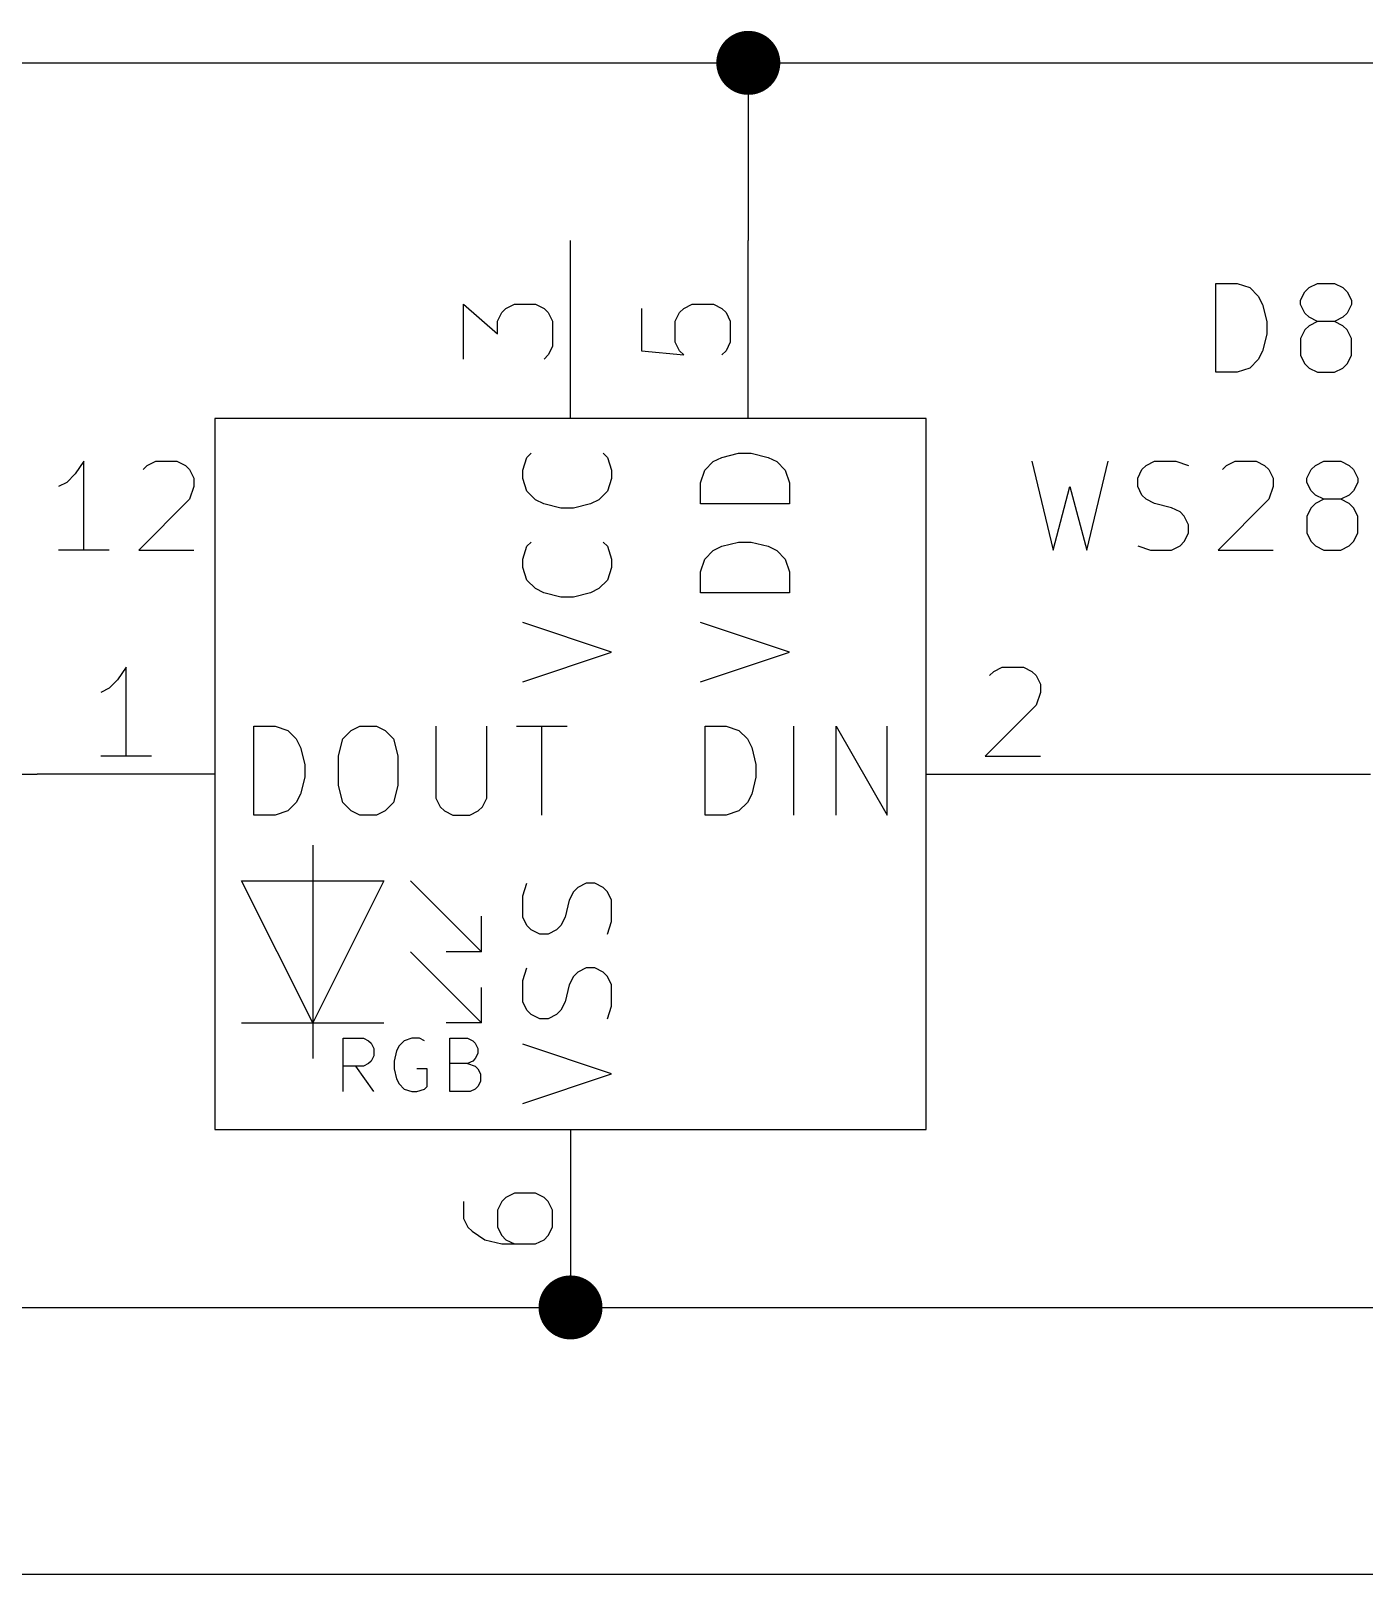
# Model space of a CAD drawing. Extents: x 0.4 to 11.3, y -7.9 to -0.4.
# Drawn here: x 4.096 to 4.846, y -2.8 to -1.932 of the extents above; entities that cross this region are included whole.
import ezdxf

# ---------------------------------------------------------------- set-up
doc = ezdxf.new("R2010")
doc.units = 0
doc.header["$MEASUREMENT"] = 0
for name, color, linetype in [('CYAN2', 4, 'CONTINUOUS'), ('GREEN3', 91, 'CONTINUOUS'), ('LYELLOW', 51, 'CONTINUOUS'), ('RED2', 1, 'CONTINUOUS'), ('RED3', 11, 'CONTINUOUS')]:
    doc.layers.add(name, color=color, linetype=linetype)

msp = doc.modelspace()

# ---------------------------------------------------------------- linework, layer by layer
at = {"layer": 'CYAN2', "linetype": 'CONTINUOUS'}
for p, q in [((4.76309, -2.12404), (4.76309, -2.07404)), ((4.76309, -2.07404), (4.775, -2.07404)), ((4.76309, -2.12404), (4.76309, -2.07404)), ((4.76309, -2.07404), (4.775, -2.07404)), ((4.775, -2.07404), (4.78214, -2.07642)), ((4.775, -2.07404), (4.78214, -2.07642)), ((4.81547, -2.07642), (4.82024, -2.07404)), ((4.81547, -2.07642), (4.82024, -2.07404)), ((4.82024, -2.07404), (4.82976, -2.07404)), ((4.82024, -2.07404), (4.82976, -2.07404)), ((4.82976, -2.07404), (4.83452, -2.07642)), ((4.82976, -2.07404), (4.83452, -2.07642)), ((4.78214, -2.07642), (4.7869, -2.08119)), ((4.78214, -2.07642), (4.7869, -2.08119)), ((4.7869, -2.08119), (4.78928, -2.08594)), ((4.7869, -2.08119), (4.78928, -2.08594)), ((4.81071, -2.08356), (4.81309, -2.0788)), ((4.81071, -2.08356), (4.81309, -2.0788)), ((4.81309, -2.0788), (4.81547, -2.07642)), ((4.81309, -2.0788), (4.81547, -2.07642)), ((4.83452, -2.07642), (4.8369, -2.0788)), ((4.83452, -2.07642), (4.8369, -2.0788)), ((4.8369, -2.0788), (4.83928, -2.08356)), ((4.8369, -2.0788), (4.83928, -2.08356)), ((4.78928, -2.08594), (4.79166, -2.09547)), ((4.78928, -2.08594), (4.79166, -2.09547)), ((4.81071, -2.08594), (4.81071, -2.08356)), ((4.81071, -2.08594), (4.81071, -2.08356)), ((4.81309, -2.09071), (4.81071, -2.08594)), ((4.81309, -2.09071), (4.81071, -2.08594)), ((4.81547, -2.09309), (4.81309, -2.09071)), ((4.81547, -2.09309), (4.81309, -2.09071)), ((4.8369, -2.09071), (4.83452, -2.09309)), ((4.8369, -2.09071), (4.83452, -2.09309)), ((4.83928, -2.08594), (4.8369, -2.09071)), ((4.83928, -2.08594), (4.8369, -2.09071)), ((4.83928, -2.08356), (4.83928, -2.08594)), ((4.83928, -2.08356), (4.83928, -2.08594)), ((4.79166, -2.09547), (4.79166, -2.10261)), ((4.79166, -2.09547), (4.79166, -2.10261)), ((4.81309, -2.10023), (4.81071, -2.10499)), ((4.81309, -2.10023), (4.81071, -2.10499)), ((4.81547, -2.09785), (4.81309, -2.10023)), ((4.81547, -2.09785), (4.81309, -2.10023)), ((4.82024, -2.09547), (4.81547, -2.09309)), ((4.82024, -2.09547), (4.81547, -2.09309)), ((4.82024, -2.09547), (4.81547, -2.09785)), ((4.82024, -2.09547), (4.81547, -2.09785)), ((4.82976, -2.09547), (4.82024, -2.09547)), ((4.82976, -2.09547), (4.82024, -2.09547)), ((4.83452, -2.09309), (4.82976, -2.09547)), ((4.83452, -2.09309), (4.82976, -2.09547)), ((4.83452, -2.09785), (4.82976, -2.09547)), ((4.83452, -2.09785), (4.82976, -2.09547)), ((4.8369, -2.10023), (4.83452, -2.09785)), ((4.8369, -2.10023), (4.83452, -2.09785)), ((4.83928, -2.10499), (4.8369, -2.10023)), ((4.83928, -2.10499), (4.8369, -2.10023)), ((4.79166, -2.10261), (4.78928, -2.11213)), ((4.79166, -2.10261), (4.78928, -2.11213)), ((4.81071, -2.10499), (4.81071, -2.11452)), ((4.81071, -2.10499), (4.81071, -2.11452)), ((4.83928, -2.11452), (4.83928, -2.10499)), ((4.83928, -2.11452), (4.83928, -2.10499)), ((4.7869, -2.1169), (4.78214, -2.12166)), ((4.7869, -2.1169), (4.78214, -2.12166)), ((4.78928, -2.11213), (4.7869, -2.1169)), ((4.78928, -2.11213), (4.7869, -2.1169)), ((4.81071, -2.11452), (4.81309, -2.11928)), ((4.81071, -2.11452), (4.81309, -2.11928)), ((4.8369, -2.11928), (4.83928, -2.11452)), ((4.8369, -2.11928), (4.83928, -2.11452)), ((4.775, -2.12404), (4.76309, -2.12404)), ((4.775, -2.12404), (4.76309, -2.12404)), ((4.78214, -2.12166), (4.775, -2.12404)), ((4.78214, -2.12166), (4.775, -2.12404)), ((4.81309, -2.11928), (4.81547, -2.12166)), ((4.81309, -2.11928), (4.81547, -2.12166)), ((4.81547, -2.12166), (4.82024, -2.12404)), ((4.81547, -2.12166), (4.82024, -2.12404)), ((4.82024, -2.12404), (4.82976, -2.12404)), ((4.82024, -2.12404), (4.82976, -2.12404)), ((4.82976, -2.12404), (4.83452, -2.12166)), ((4.82976, -2.12404), (4.83452, -2.12166)), ((4.83452, -2.12166), (4.8369, -2.11928)), ((4.83452, -2.12166), (4.8369, -2.11928)), ((4.37551, -2.1719), (4.37789, -2.16952)), ((4.37551, -2.1719), (4.37789, -2.16952)), ((4.41837, -2.16952), (4.42075, -2.1719)), ((4.41837, -2.16952), (4.42075, -2.1719)), ((4.48504, -2.1719), (4.49456, -2.16952)), ((4.48504, -2.1719), (4.49456, -2.16952)), ((4.49456, -2.16952), (4.5017, -2.16952)), ((4.49456, -2.16952), (4.5017, -2.16952)), ((4.5017, -2.16952), (4.51122, -2.1719)), ((4.5017, -2.16952), (4.51122, -2.1719)), ((4.12619, -2.17404), (4.12143, -2.18119)), ((4.12619, -2.17404), (4.12143, -2.18119)), ((4.12619, -2.22404), (4.12619, -2.17404)), ((4.12619, -2.22404), (4.12619, -2.17404)), ((4.15952, -2.1788), (4.1619, -2.17642)), ((4.15952, -2.1788), (4.1619, -2.17642)), ((4.1619, -2.17642), (4.16666, -2.17404)), ((4.1619, -2.17642), (4.16666, -2.17404)), ((4.16666, -2.17404), (4.17857, -2.17404)), ((4.16666, -2.17404), (4.17857, -2.17404)), ((4.17857, -2.17404), (4.18333, -2.17642)), ((4.17857, -2.17404), (4.18333, -2.17642)), ((4.18333, -2.17642), (4.18571, -2.1788)), ((4.18333, -2.17642), (4.18571, -2.1788)), ((4.37313, -2.17905), (4.37551, -2.1719)), ((4.37313, -2.17905), (4.37551, -2.1719)), ((4.42075, -2.1719), (4.42313, -2.17905)), ((4.42075, -2.1719), (4.42313, -2.17905)), ((4.47551, -2.17905), (4.48028, -2.17428)), ((4.47551, -2.17905), (4.48028, -2.17428)), ((4.48028, -2.17428), (4.48504, -2.1719)), ((4.48028, -2.17428), (4.48504, -2.1719)), ((4.51122, -2.1719), (4.51599, -2.17428)), ((4.51122, -2.1719), (4.51599, -2.17428)), ((4.51599, -2.17428), (4.52075, -2.17905)), ((4.51599, -2.17428), (4.52075, -2.17905)), ((4.65952, -2.17404), (4.67143, -2.22404)), ((4.65952, -2.17404), (4.67143, -2.22404)), ((4.69048, -2.22404), (4.70238, -2.17404)), ((4.69048, -2.22404), (4.70238, -2.17404)), ((4.72143, -2.1788), (4.72381, -2.17642)), ((4.72143, -2.1788), (4.72381, -2.17642)), ((4.72381, -2.17642), (4.72857, -2.17404)), ((4.72381, -2.17642), (4.72857, -2.17404)), ((4.72857, -2.17404), (4.74047, -2.17404)), ((4.72857, -2.17404), (4.74047, -2.17404)), ((4.74047, -2.17404), (4.74762, -2.17642)), ((4.74047, -2.17404), (4.74762, -2.17642)), ((4.76667, -2.1788), (4.76904, -2.17642)), ((4.76667, -2.1788), (4.76904, -2.17642)), ((4.76904, -2.17642), (4.77381, -2.17404)), ((4.76904, -2.17642), (4.77381, -2.17404)), ((4.77381, -2.17404), (4.78571, -2.17404)), ((4.77381, -2.17404), (4.78571, -2.17404)), ((4.78571, -2.17404), (4.79047, -2.17642)), ((4.78571, -2.17404), (4.79047, -2.17642)), ((4.79047, -2.17642), (4.79285, -2.1788)), ((4.79047, -2.17642), (4.79285, -2.1788)), ((4.81666, -2.1788), (4.81904, -2.17642)), ((4.81666, -2.1788), (4.81904, -2.17642)), ((4.81904, -2.17642), (4.82381, -2.17404)), ((4.81904, -2.17642), (4.82381, -2.17404)), ((4.82381, -2.17404), (4.83333, -2.17404)), ((4.82381, -2.17404), (4.83333, -2.17404)), ((4.83333, -2.17404), (4.83809, -2.17642)), ((4.83333, -2.17404), (4.83809, -2.17642)), ((4.83809, -2.17642), (4.84047, -2.1788)), ((4.83809, -2.17642), (4.84047, -2.1788)), ((4.11666, -2.18594), (4.1119, -2.18833)), ((4.11666, -2.18594), (4.1119, -2.18833)), ((4.12143, -2.18119), (4.11666, -2.18594)), ((4.12143, -2.18119), (4.11666, -2.18594)), ((4.18571, -2.1788), (4.18809, -2.18356)), ((4.18571, -2.1788), (4.18809, -2.18356)), ((4.18809, -2.18356), (4.18809, -2.18833)), ((4.18809, -2.18356), (4.18809, -2.18833)), ((4.37313, -2.18381), (4.37313, -2.17905)), ((4.37313, -2.18381), (4.37313, -2.17905)), ((4.37551, -2.19095), (4.37313, -2.18381)), ((4.37551, -2.19095), (4.37313, -2.18381)), ((4.42313, -2.18381), (4.42075, -2.19095)), ((4.42313, -2.18381), (4.42075, -2.19095)), ((4.42313, -2.17905), (4.42313, -2.18381)), ((4.42313, -2.17905), (4.42313, -2.18381)), ((4.47313, -2.18619), (4.47551, -2.17905)), ((4.47313, -2.18619), (4.47551, -2.17905)), ((4.47313, -2.19809), (4.47313, -2.18619)), ((4.47313, -2.19809), (4.47313, -2.18619)), ((4.52075, -2.17905), (4.52313, -2.18619)), ((4.52075, -2.17905), (4.52313, -2.18619)), ((4.52313, -2.18619), (4.52313, -2.19809)), ((4.52313, -2.18619), (4.52313, -2.19809)), ((4.71905, -2.18356), (4.72143, -2.1788)), ((4.71905, -2.18356), (4.72143, -2.1788)), ((4.71905, -2.18833), (4.71905, -2.18356)), ((4.71905, -2.18833), (4.71905, -2.18356)), ((4.79285, -2.1788), (4.79524, -2.18356)), ((4.79285, -2.1788), (4.79524, -2.18356)), ((4.79524, -2.18356), (4.79524, -2.18833)), ((4.79524, -2.18356), (4.79524, -2.18833)), ((4.81428, -2.18356), (4.81666, -2.1788)), ((4.81428, -2.18356), (4.81666, -2.1788)), ((4.81428, -2.18594), (4.81428, -2.18356)), ((4.81428, -2.18594), (4.81428, -2.18356)), ((4.81666, -2.19071), (4.81428, -2.18594)), ((4.81666, -2.19071), (4.81428, -2.18594)), ((4.84047, -2.1788), (4.84285, -2.18356)), ((4.84047, -2.1788), (4.84285, -2.18356)), ((4.84285, -2.18594), (4.84047, -2.19071)), ((4.84285, -2.18594), (4.84047, -2.19071)), ((4.84285, -2.18356), (4.84285, -2.18594)), ((4.84285, -2.18356), (4.84285, -2.18594)), ((4.18571, -2.19547), (4.15714, -2.22404)), ((4.18571, -2.19547), (4.15714, -2.22404)), ((4.18809, -2.18833), (4.18571, -2.19547)), ((4.18809, -2.18833), (4.18571, -2.19547)), ((4.38028, -2.19571), (4.37551, -2.19095)), ((4.38028, -2.19571), (4.37551, -2.19095)), ((4.38504, -2.19809), (4.38028, -2.19571)), ((4.38504, -2.19809), (4.38028, -2.19571)), ((4.41599, -2.19571), (4.41122, -2.19809)), ((4.41599, -2.19571), (4.41122, -2.19809)), ((4.42075, -2.19095), (4.41599, -2.19571)), ((4.42075, -2.19095), (4.41599, -2.19571)), ((4.67143, -2.22404), (4.68095, -2.18833)), ((4.67143, -2.22404), (4.68095, -2.18833)), ((4.68095, -2.18833), (4.69048, -2.22404)), ((4.68095, -2.18833), (4.69048, -2.22404)), ((4.72143, -2.19309), (4.71905, -2.18833)), ((4.72143, -2.19309), (4.71905, -2.18833)), ((4.72381, -2.19547), (4.72143, -2.19309)), ((4.72381, -2.19547), (4.72143, -2.19309)), ((4.72857, -2.19785), (4.72381, -2.19547)), ((4.72857, -2.19785), (4.72381, -2.19547)), ((4.79285, -2.19547), (4.76428, -2.22404)), ((4.79285, -2.19547), (4.76428, -2.22404)), ((4.79524, -2.18833), (4.79285, -2.19547)), ((4.79524, -2.18833), (4.79285, -2.19547)), ((4.81904, -2.19309), (4.81666, -2.19071)), ((4.81904, -2.19309), (4.81666, -2.19071)), ((4.82381, -2.19547), (4.81904, -2.19309)), ((4.82381, -2.19547), (4.81904, -2.19309)), ((4.82381, -2.19547), (4.81904, -2.19785)), ((4.82381, -2.19547), (4.81904, -2.19785)), ((4.83333, -2.19547), (4.82381, -2.19547)), ((4.83333, -2.19547), (4.82381, -2.19547)), ((4.83809, -2.19309), (4.83333, -2.19547)), ((4.83809, -2.19309), (4.83333, -2.19547)), ((4.83809, -2.19785), (4.83333, -2.19547)), ((4.83809, -2.19785), (4.83333, -2.19547)), ((4.84047, -2.19071), (4.83809, -2.19309)), ((4.84047, -2.19071), (4.83809, -2.19309)), ((4.39456, -2.20047), (4.38504, -2.19809)), ((4.39456, -2.20047), (4.38504, -2.19809)), ((4.4017, -2.20047), (4.39456, -2.20047)), ((4.4017, -2.20047), (4.39456, -2.20047)), ((4.41122, -2.19809), (4.4017, -2.20047)), ((4.41122, -2.19809), (4.4017, -2.20047)), ((4.52313, -2.19809), (4.47313, -2.19809)), ((4.52313, -2.19809), (4.47313, -2.19809)), ((4.73809, -2.20023), (4.72857, -2.19785)), ((4.73809, -2.20023), (4.72857, -2.19785)), ((4.74285, -2.20261), (4.73809, -2.20023)), ((4.74285, -2.20261), (4.73809, -2.20023)), ((4.74524, -2.20499), (4.74285, -2.20261)), ((4.74524, -2.20499), (4.74285, -2.20261)), ((4.81666, -2.20023), (4.81428, -2.20499)), ((4.81666, -2.20023), (4.81428, -2.20499)), ((4.81904, -2.19785), (4.81666, -2.20023)), ((4.81904, -2.19785), (4.81666, -2.20023)), ((4.84047, -2.20023), (4.83809, -2.19785)), ((4.84047, -2.20023), (4.83809, -2.19785)), ((4.84285, -2.20499), (4.84047, -2.20023)), ((4.84285, -2.20499), (4.84047, -2.20023)), ((4.74762, -2.20976), (4.74524, -2.20499)), ((4.74762, -2.20976), (4.74524, -2.20499)), ((4.74762, -2.21452), (4.74762, -2.20976)), ((4.74762, -2.21452), (4.74762, -2.20976)), ((4.81428, -2.20499), (4.81428, -2.21452)), ((4.81428, -2.20499), (4.81428, -2.21452)), ((4.84285, -2.21452), (4.84285, -2.20499)), ((4.84285, -2.21452), (4.84285, -2.20499)), ((4.37313, -2.22905), (4.37551, -2.2219)), ((4.37313, -2.22905), (4.37551, -2.2219)), ((4.37551, -2.2219), (4.37789, -2.21952)), ((4.37551, -2.2219), (4.37789, -2.21952)), ((4.41837, -2.21952), (4.42075, -2.2219)), ((4.41837, -2.21952), (4.42075, -2.2219)), ((4.42075, -2.2219), (4.42313, -2.22905)), ((4.42075, -2.2219), (4.42313, -2.22905)), ((4.48028, -2.22428), (4.48504, -2.2219)), ((4.48028, -2.22428), (4.48504, -2.2219)), ((4.48504, -2.2219), (4.49456, -2.21952)), ((4.48504, -2.2219), (4.49456, -2.21952)), ((4.49456, -2.21952), (4.5017, -2.21952)), ((4.49456, -2.21952), (4.5017, -2.21952)), ((4.5017, -2.21952), (4.51122, -2.2219)), ((4.5017, -2.21952), (4.51122, -2.2219)), ((4.51122, -2.2219), (4.51599, -2.22428)), ((4.51122, -2.2219), (4.51599, -2.22428)), ((4.71905, -2.22166), (4.72619, -2.22404)), ((4.71905, -2.22166), (4.72619, -2.22404)), ((4.73809, -2.22404), (4.74285, -2.22166)), ((4.73809, -2.22404), (4.74285, -2.22166)), ((4.74285, -2.22166), (4.74524, -2.21928)), ((4.74285, -2.22166), (4.74524, -2.21928)), ((4.74524, -2.21928), (4.74762, -2.21452)), ((4.74524, -2.21928), (4.74762, -2.21452)), ((4.81428, -2.21452), (4.81666, -2.21928)), ((4.81428, -2.21452), (4.81666, -2.21928)), ((4.81666, -2.21928), (4.81904, -2.22166)), ((4.81666, -2.21928), (4.81904, -2.22166)), ((4.81904, -2.22166), (4.82381, -2.22404)), ((4.81904, -2.22166), (4.82381, -2.22404)), ((4.83333, -2.22404), (4.83809, -2.22166)), ((4.83333, -2.22404), (4.83809, -2.22166)), ((4.83809, -2.22166), (4.84047, -2.21928)), ((4.83809, -2.22166), (4.84047, -2.21928)), ((4.84047, -2.21928), (4.84285, -2.21452)), ((4.84047, -2.21928), (4.84285, -2.21452)), ((4.14047, -2.22404), (4.1119, -2.22404)), ((4.14047, -2.22404), (4.1119, -2.22404)), ((4.15714, -2.22404), (4.18809, -2.22404)), ((4.15714, -2.22404), (4.18809, -2.22404)), ((4.37313, -2.23381), (4.37313, -2.22905)), ((4.37313, -2.23381), (4.37313, -2.22905)), ((4.42313, -2.22905), (4.42313, -2.23381)), ((4.42313, -2.22905), (4.42313, -2.23381)), ((4.47313, -2.23619), (4.47551, -2.22905)), ((4.47313, -2.23619), (4.47551, -2.22905)), ((4.47551, -2.22905), (4.48028, -2.22428)), ((4.47551, -2.22905), (4.48028, -2.22428)), ((4.51599, -2.22428), (4.52075, -2.22905)), ((4.51599, -2.22428), (4.52075, -2.22905)), ((4.52075, -2.22905), (4.52313, -2.23619)), ((4.52075, -2.22905), (4.52313, -2.23619)), ((4.72619, -2.22404), (4.73809, -2.22404)), ((4.72619, -2.22404), (4.73809, -2.22404)), ((4.76428, -2.22404), (4.79524, -2.22404)), ((4.76428, -2.22404), (4.79524, -2.22404)), ((4.82381, -2.22404), (4.83333, -2.22404)), ((4.82381, -2.22404), (4.83333, -2.22404)), ((4.37551, -2.24095), (4.37313, -2.23381)), ((4.37551, -2.24095), (4.37313, -2.23381)), ((4.42313, -2.23381), (4.42075, -2.24095)), ((4.42313, -2.23381), (4.42075, -2.24095)), ((4.47313, -2.24809), (4.47313, -2.23619)), ((4.47313, -2.24809), (4.47313, -2.23619)), ((4.52313, -2.23619), (4.52313, -2.24809)), ((4.52313, -2.23619), (4.52313, -2.24809)), ((4.38028, -2.24571), (4.37551, -2.24095)), ((4.38028, -2.24571), (4.37551, -2.24095)), ((4.38504, -2.24809), (4.38028, -2.24571)), ((4.38504, -2.24809), (4.38028, -2.24571)), ((4.39456, -2.25047), (4.38504, -2.24809)), ((4.39456, -2.25047), (4.38504, -2.24809)), ((4.41122, -2.24809), (4.4017, -2.25047)), ((4.41122, -2.24809), (4.4017, -2.25047)), ((4.41599, -2.24571), (4.41122, -2.24809)), ((4.41599, -2.24571), (4.41122, -2.24809)), ((4.42075, -2.24095), (4.41599, -2.24571)), ((4.42075, -2.24095), (4.41599, -2.24571)), ((4.52313, -2.24809), (4.47313, -2.24809)), ((4.52313, -2.24809), (4.47313, -2.24809)), ((4.4017, -2.25047), (4.39456, -2.25047)), ((4.4017, -2.25047), (4.39456, -2.25047)), ((4.42313, -2.28143), (4.37313, -2.26476)), ((4.42313, -2.28143), (4.37313, -2.26476)), ((4.52313, -2.28143), (4.47313, -2.26476)), ((4.52313, -2.28143), (4.47313, -2.26476)), ((4.37313, -2.29809), (4.42313, -2.28143)), ((4.37313, -2.29809), (4.42313, -2.28143)), ((4.47313, -2.29809), (4.52313, -2.28143)), ((4.47313, -2.29809), (4.52313, -2.28143)), ((4.2219, -2.37313), (4.2219, -2.32313)), ((4.2219, -2.32313), (4.23381, -2.32313)), ((4.2219, -2.37313), (4.2219, -2.32313)), ((4.2219, -2.32313), (4.23381, -2.32313)), ((4.23381, -2.32313), (4.24095, -2.32551)), ((4.23381, -2.32313), (4.24095, -2.32551)), ((4.24095, -2.32551), (4.24571, -2.33028)), ((4.24095, -2.32551), (4.24571, -2.33028)), ((4.2719, -2.33028), (4.27667, -2.32551)), ((4.2719, -2.33028), (4.27667, -2.32551)), ((4.27667, -2.32551), (4.28143, -2.32313)), ((4.27667, -2.32551), (4.28143, -2.32313)), ((4.28143, -2.32313), (4.29095, -2.32313)), ((4.28143, -2.32313), (4.29095, -2.32313)), ((4.29095, -2.32313), (4.29571, -2.32551)), ((4.29095, -2.32313), (4.29571, -2.32551)), ((4.29571, -2.32551), (4.30047, -2.33028)), ((4.29571, -2.32551), (4.30047, -2.33028)), ((4.32428, -2.32313), (4.32428, -2.36361)), ((4.32428, -2.32313), (4.32428, -2.36361)), ((4.35285, -2.36361), (4.35285, -2.32313)), ((4.35285, -2.36361), (4.35285, -2.32313)), ((4.36952, -2.32313), (4.39809, -2.32313)), ((4.36952, -2.32313), (4.39809, -2.32313)), ((4.38381, -2.37313), (4.38381, -2.32313)), ((4.38381, -2.37313), (4.38381, -2.32313)), ((4.47571, -2.37313), (4.47571, -2.32313)), ((4.47571, -2.32313), (4.48761, -2.32313)), ((4.47571, -2.37313), (4.47571, -2.32313)), ((4.47571, -2.32313), (4.48761, -2.32313)), ((4.48761, -2.32313), (4.49476, -2.32551)), ((4.48761, -2.32313), (4.49476, -2.32551)), ((4.49476, -2.32551), (4.49952, -2.33028)), ((4.49476, -2.32551), (4.49952, -2.33028)), ((4.52571, -2.37313), (4.52571, -2.32313)), ((4.52571, -2.37313), (4.52571, -2.32313)), ((4.54952, -2.37313), (4.54952, -2.32313)), ((4.54952, -2.32313), (4.57809, -2.37313)), ((4.54952, -2.37313), (4.54952, -2.32313)), ((4.54952, -2.32313), (4.57809, -2.37313)), ((4.57809, -2.37313), (4.57809, -2.32313)), ((4.57809, -2.37313), (4.57809, -2.32313)), ((4.24571, -2.33028), (4.24809, -2.33504)), ((4.24571, -2.33028), (4.24809, -2.33504)), ((4.26952, -2.3398), (4.2719, -2.33028)), ((4.26952, -2.3398), (4.2719, -2.33028)), ((4.30047, -2.33028), (4.30285, -2.3398)), ((4.30047, -2.33028), (4.30285, -2.3398)), ((4.49952, -2.33028), (4.5019, -2.33504)), ((4.49952, -2.33028), (4.5019, -2.33504)), ((4.24809, -2.33504), (4.25047, -2.34456)), ((4.24809, -2.33504), (4.25047, -2.34456)), ((4.26952, -2.35646), (4.26952, -2.3398)), ((4.26952, -2.35646), (4.26952, -2.3398)), ((4.30285, -2.3398), (4.30285, -2.35646)), ((4.30285, -2.3398), (4.30285, -2.35646)), ((4.5019, -2.33504), (4.50428, -2.34456)), ((4.5019, -2.33504), (4.50428, -2.34456)), ((4.25047, -2.3517), (4.24809, -2.36122)), ((4.25047, -2.3517), (4.24809, -2.36122)), ((4.25047, -2.34456), (4.25047, -2.3517)), ((4.25047, -2.34456), (4.25047, -2.3517)), ((4.50428, -2.3517), (4.5019, -2.36122)), ((4.50428, -2.3517), (4.5019, -2.36122)), ((4.50428, -2.34456), (4.50428, -2.3517)), ((4.50428, -2.34456), (4.50428, -2.3517)), ((4.2719, -2.36599), (4.26952, -2.35646)), ((4.2719, -2.36599), (4.26952, -2.35646)), ((4.30285, -2.35646), (4.30047, -2.36599)), ((4.30285, -2.35646), (4.30047, -2.36599)), ((4.24571, -2.36599), (4.24095, -2.37075)), ((4.24571, -2.36599), (4.24095, -2.37075)), ((4.24809, -2.36122), (4.24571, -2.36599)), ((4.24809, -2.36122), (4.24571, -2.36599)), ((4.27667, -2.37075), (4.2719, -2.36599)), ((4.27667, -2.37075), (4.2719, -2.36599)), ((4.30047, -2.36599), (4.29571, -2.37075)), ((4.30047, -2.36599), (4.29571, -2.37075)), ((4.32428, -2.36361), (4.32667, -2.36837)), ((4.32428, -2.36361), (4.32667, -2.36837)), ((4.32667, -2.36837), (4.32905, -2.37075)), ((4.32667, -2.36837), (4.32905, -2.37075)), ((4.34809, -2.37075), (4.35048, -2.36837)), ((4.34809, -2.37075), (4.35048, -2.36837)), ((4.35048, -2.36837), (4.35285, -2.36361)), ((4.35048, -2.36837), (4.35285, -2.36361)), ((4.49952, -2.36599), (4.49476, -2.37075)), ((4.49952, -2.36599), (4.49476, -2.37075)), ((4.5019, -2.36122), (4.49952, -2.36599)), ((4.5019, -2.36122), (4.49952, -2.36599)), ((4.23381, -2.37313), (4.2219, -2.37313)), ((4.23381, -2.37313), (4.2219, -2.37313)), ((4.24095, -2.37075), (4.23381, -2.37313)), ((4.24095, -2.37075), (4.23381, -2.37313)), ((4.28143, -2.37313), (4.27667, -2.37075)), ((4.28143, -2.37313), (4.27667, -2.37075)), ((4.29095, -2.37313), (4.28143, -2.37313)), ((4.29095, -2.37313), (4.28143, -2.37313)), ((4.29571, -2.37075), (4.29095, -2.37313)), ((4.29571, -2.37075), (4.29095, -2.37313)), ((4.32905, -2.37075), (4.33381, -2.37313)), ((4.32905, -2.37075), (4.33381, -2.37313)), ((4.33381, -2.37313), (4.34333, -2.37313)), ((4.33381, -2.37313), (4.34333, -2.37313)), ((4.34333, -2.37313), (4.34809, -2.37075)), ((4.34333, -2.37313), (4.34809, -2.37075)), ((4.48761, -2.37313), (4.47571, -2.37313)), ((4.48761, -2.37313), (4.47571, -2.37313)), ((4.49476, -2.37075), (4.48761, -2.37313)), ((4.49476, -2.37075), (4.48761, -2.37313)), ((4.37313, -2.41857), (4.37551, -2.41143)), ((4.37313, -2.41857), (4.37551, -2.41143)), ((4.40885, -2.41143), (4.40408, -2.41381)), ((4.40885, -2.41143), (4.40408, -2.41381)), ((4.41361, -2.41143), (4.40885, -2.41143)), ((4.41361, -2.41143), (4.40885, -2.41143)), ((4.41837, -2.41381), (4.41361, -2.41143)), ((4.41837, -2.41381), (4.41361, -2.41143)), ((4.37313, -2.43047), (4.37313, -2.41857)), ((4.37313, -2.43047), (4.37313, -2.41857)), ((4.39932, -2.42095), (4.39694, -2.43047)), ((4.39932, -2.42095), (4.39694, -2.43047)), ((4.4017, -2.41619), (4.39932, -2.42095)), ((4.4017, -2.41619), (4.39932, -2.42095)), ((4.40408, -2.41381), (4.4017, -2.41619)), ((4.40408, -2.41381), (4.4017, -2.41619)), ((4.42075, -2.41619), (4.41837, -2.41381)), ((4.42075, -2.41619), (4.41837, -2.41381)), ((4.42313, -2.42095), (4.42075, -2.41619)), ((4.42313, -2.42095), (4.42075, -2.41619)), ((4.42313, -2.43285), (4.42313, -2.42095)), ((4.42313, -2.43285), (4.42313, -2.42095)), ((4.37551, -2.43524), (4.37313, -2.43047)), ((4.37551, -2.43524), (4.37313, -2.43047)), ((4.37789, -2.43762), (4.37551, -2.43524)), ((4.37789, -2.43762), (4.37551, -2.43524)), ((4.38265, -2.44), (4.37789, -2.43762)), ((4.38265, -2.44), (4.37789, -2.43762)), ((4.39218, -2.43762), (4.38742, -2.44)), ((4.39218, -2.43762), (4.38742, -2.44)), ((4.39456, -2.43524), (4.39218, -2.43762)), ((4.39456, -2.43524), (4.39218, -2.43762)), ((4.39694, -2.43047), (4.39456, -2.43524)), ((4.39694, -2.43047), (4.39456, -2.43524)), ((4.42075, -2.44), (4.42313, -2.43285)), ((4.42075, -2.44), (4.42313, -2.43285)), ((4.38742, -2.44), (4.38265, -2.44)), ((4.38742, -2.44), (4.38265, -2.44)), ((4.37313, -2.46619), (4.37551, -2.45904)), ((4.37313, -2.46619), (4.37551, -2.45904)), ((4.4017, -2.46381), (4.39932, -2.46857)), ((4.4017, -2.46381), (4.39932, -2.46857)), ((4.40408, -2.46143), (4.4017, -2.46381)), ((4.40408, -2.46143), (4.4017, -2.46381)), ((4.40885, -2.45904), (4.40408, -2.46143)), ((4.40885, -2.45904), (4.40408, -2.46143)), ((4.41361, -2.45904), (4.40885, -2.45904)), ((4.41361, -2.45904), (4.40885, -2.45904)), ((4.41837, -2.46143), (4.41361, -2.45904)), ((4.41837, -2.46143), (4.41361, -2.45904)), ((4.42075, -2.46381), (4.41837, -2.46143)), ((4.42075, -2.46381), (4.41837, -2.46143)), ((4.42313, -2.46857), (4.42075, -2.46381)), ((4.42313, -2.46857), (4.42075, -2.46381)), ((4.37313, -2.47809), (4.37313, -2.46619)), ((4.37313, -2.47809), (4.37313, -2.46619)), ((4.39932, -2.46857), (4.39694, -2.47809)), ((4.39932, -2.46857), (4.39694, -2.47809)), ((4.42313, -2.48047), (4.42313, -2.46857)), ((4.42313, -2.48047), (4.42313, -2.46857)), ((4.37551, -2.48285), (4.37313, -2.47809)), ((4.37551, -2.48285), (4.37313, -2.47809)), ((4.39694, -2.47809), (4.39456, -2.48285)), ((4.39694, -2.47809), (4.39456, -2.48285)), ((4.42075, -2.48761), (4.42313, -2.48047)), ((4.42075, -2.48761), (4.42313, -2.48047)), ((4.37789, -2.48524), (4.37551, -2.48285)), ((4.37789, -2.48524), (4.37551, -2.48285)), ((4.38265, -2.48761), (4.37789, -2.48524)), ((4.38265, -2.48761), (4.37789, -2.48524)), ((4.38742, -2.48761), (4.38265, -2.48761)), ((4.38742, -2.48761), (4.38265, -2.48761)), ((4.39218, -2.48524), (4.38742, -2.48761)), ((4.39218, -2.48524), (4.38742, -2.48761)), ((4.39456, -2.48285), (4.39218, -2.48524)), ((4.39456, -2.48285), (4.39218, -2.48524)), ((4.42313, -2.51857), (4.37313, -2.5019)), ((4.42313, -2.51857), (4.37313, -2.5019)), ((4.37313, -2.53524), (4.42313, -2.51857)), ((4.37313, -2.53524), (4.42313, -2.51857))]:
    msp.add_line(p, q, dxfattribs=at)
at = {"layer": 'GREEN3', "linetype": 'CONTINUOUS'}
for p, q in [((3.75, -1.95), (4.5, -1.95)), ((4.5, -1.95), (5.25, -1.95)), ((4.5, -1.95), (4.5, -2.05)), ((3.95, -2.35), (4.1, -2.35)), ((4.7, -2.35), (4.85, -2.35)), ((3.65, -2.65), (4.4, -2.65)), ((4.4, -2.65), (5.15, -2.65)), ((1.1, -2.8), (5.45, -2.8))]:
    msp.add_line(p, q, dxfattribs=at)
at = {"layer": 'GREEN3', "const_width": 0.018}
for points in [[(4.491, -1.95, 1), (4.509, -1.95, 1)], [(4.391, -2.65, 1), (4.409, -2.65, 1)]]:
    msp.add_lwpolyline(points, format="xyb", close=True, dxfattribs=at)
at = {"layer": 'LYELLOW', "linetype": 'CONTINUOUS'}
for p, q in [((4.2, -2.15), (4.2, -2.55)), ((4.6, -2.15), (4.2, -2.15)), ((4.6, -2.55), (4.6, -2.15)), ((4.2, -2.55), (4.6, -2.55))]:
    msp.add_line(p, q, dxfattribs=at)
at = {"layer": 'RED2', "linetype": 'CONTINUOUS'}
for p, q in [((4.4, -2.15), (4.4, -2.05)), ((4.4, -2.15), (4.4, -2.05)), ((4.5, -2.15), (4.5, -2.05)), ((4.5, -2.15), (4.5, -2.05)), ((4.2, -2.15), (4.2, -2.55)), ((4.6, -2.15), (4.2, -2.15)), ((4.6, -2.55), (4.6, -2.15)), ((4.2, -2.35), (4.1, -2.35)), ((4.2, -2.35), (4.1, -2.35)), ((4.6, -2.35), (4.7, -2.35)), ((4.6, -2.35), (4.7, -2.35)), ((4.255, -2.39), (4.255, -2.49)), ((4.215, -2.41), (4.295, -2.41)), ((4.255, -2.49), (4.215, -2.41)), ((4.295, -2.41), (4.255, -2.49)), ((4.31, -2.41), (4.35, -2.45)), ((4.35, -2.45), (4.35, -2.43)), ((4.31, -2.45), (4.35, -2.49)), ((4.35, -2.45), (4.33, -2.45)), ((4.35, -2.49), (4.35, -2.47)), ((4.215, -2.49), (4.295, -2.49)), ((4.255, -2.49), (4.255, -2.51)), ((4.35, -2.49), (4.33, -2.49)), ((4.27214, -2.52856), (4.27214, -2.49856)), ((4.27214, -2.49856), (4.28357, -2.49856)), ((4.28357, -2.49856), (4.28643, -2.49999)), ((4.31071, -2.49856), (4.30643, -2.49999)), ((4.315, -2.49856), (4.31071, -2.49856)), ((4.31785, -2.49999), (4.315, -2.49856)), ((4.33214, -2.52856), (4.33214, -2.49856)), ((4.33214, -2.49856), (4.34214, -2.49856)), ((4.34214, -2.49856), (4.345, -2.49999)), ((4.28643, -2.49999), (4.28785, -2.50142)), ((4.28785, -2.50142), (4.28928, -2.50428)), ((4.28928, -2.50428), (4.28928, -2.50856)), ((4.30214, -2.50571), (4.30071, -2.51142)), ((4.30357, -2.50285), (4.30214, -2.50571)), ((4.30643, -2.49999), (4.30357, -2.50285)), ((4.345, -2.49999), (4.34643, -2.50142)), ((4.34643, -2.50142), (4.34785, -2.50428)), ((4.34785, -2.50714), (4.34643, -2.50999)), ((4.34785, -2.50428), (4.34785, -2.50714)), ((4.28357, -2.51428), (4.27214, -2.51428)), ((4.28928, -2.52856), (4.27928, -2.51428)), ((4.28643, -2.51285), (4.28357, -2.51428)), ((4.28785, -2.51142), (4.28643, -2.51285)), ((4.28928, -2.50856), (4.28785, -2.51142)), ((4.30071, -2.51142), (4.30071, -2.51571)), ((4.30071, -2.51571), (4.30214, -2.52142)), ((4.31928, -2.51571), (4.31357, -2.51571)), ((4.31928, -2.52571), (4.31928, -2.51571)), ((4.34214, -2.51285), (4.33214, -2.51285)), ((4.345, -2.51142), (4.34214, -2.51285)), ((4.34214, -2.51285), (4.34643, -2.51428)), ((4.34643, -2.50999), (4.345, -2.51142)), ((4.34643, -2.51428), (4.34785, -2.51571)), ((4.34785, -2.51571), (4.34928, -2.51856)), ((4.30214, -2.52142), (4.30357, -2.52428)), ((4.30357, -2.52428), (4.30643, -2.52714)), ((4.31785, -2.52714), (4.31928, -2.52571)), ((4.34785, -2.52571), (4.34643, -2.52714)), ((4.34928, -2.52285), (4.34785, -2.52571)), ((4.34928, -2.51856), (4.34928, -2.52285)), ((4.30643, -2.52714), (4.31071, -2.52856)), ((4.31071, -2.52856), (4.31357, -2.52856)), ((4.31357, -2.52856), (4.31785, -2.52714)), ((4.34357, -2.52856), (4.33214, -2.52856)), ((4.34643, -2.52714), (4.34357, -2.52856)), ((4.2, -2.55), (4.6, -2.55)), ((4.4, -2.55), (4.4, -2.65)), ((4.4, -2.55), (4.4, -2.65))]:
    msp.add_line(p, q, dxfattribs=at)
at = {"layer": 'RED3', "linetype": 'CONTINUOUS'}
for p, q in [((4.33988, -2.11666), (4.33988, -2.08571)), ((4.33988, -2.08571), (4.35893, -2.10238)), ((4.33988, -2.11666), (4.33988, -2.08571)), ((4.33988, -2.08571), (4.35893, -2.10238)), ((4.35893, -2.09523), (4.36131, -2.09047)), ((4.35893, -2.09523), (4.36131, -2.09047)), ((4.36131, -2.09047), (4.36369, -2.08809)), ((4.36131, -2.09047), (4.36369, -2.08809)), ((4.36369, -2.08809), (4.36845, -2.08571)), ((4.36369, -2.08809), (4.36845, -2.08571)), ((4.36845, -2.08571), (4.38035, -2.08571)), ((4.36845, -2.08571), (4.38035, -2.08571)), ((4.38035, -2.08571), (4.38512, -2.08809)), ((4.38035, -2.08571), (4.38512, -2.08809)), ((4.38512, -2.08809), (4.3875, -2.09047)), ((4.38512, -2.08809), (4.3875, -2.09047)), ((4.3875, -2.09047), (4.38988, -2.09523)), ((4.3875, -2.09047), (4.38988, -2.09523)), ((4.43988, -2.08809), (4.43988, -2.1119)), ((4.43988, -2.08809), (4.43988, -2.1119)), ((4.45893, -2.09523), (4.46131, -2.09047)), ((4.45893, -2.09523), (4.46131, -2.09047)), ((4.46131, -2.09047), (4.46369, -2.08809)), ((4.46131, -2.09047), (4.46369, -2.08809)), ((4.46369, -2.08809), (4.46845, -2.08571)), ((4.46369, -2.08809), (4.46845, -2.08571)), ((4.46845, -2.08571), (4.48035, -2.08571)), ((4.46845, -2.08571), (4.48035, -2.08571)), ((4.48035, -2.08571), (4.48512, -2.08809)), ((4.48035, -2.08571), (4.48512, -2.08809)), ((4.48512, -2.08809), (4.4875, -2.09047)), ((4.48512, -2.08809), (4.4875, -2.09047)), ((4.4875, -2.09047), (4.48988, -2.09523)), ((4.4875, -2.09047), (4.48988, -2.09523)), ((4.35893, -2.10238), (4.35893, -2.09523)), ((4.35893, -2.10238), (4.35893, -2.09523)), ((4.38988, -2.09523), (4.38988, -2.10952)), ((4.38988, -2.09523), (4.38988, -2.10952)), ((4.45893, -2.10714), (4.45893, -2.09523)), ((4.45893, -2.10714), (4.45893, -2.09523)), ((4.48988, -2.09523), (4.48988, -2.10714)), ((4.48988, -2.09523), (4.48988, -2.10714)), ((4.46131, -2.1119), (4.45893, -2.10714)), ((4.46131, -2.1119), (4.45893, -2.10714)), ((4.48988, -2.10714), (4.4875, -2.1119)), ((4.48988, -2.10714), (4.4875, -2.1119)), ((4.3875, -2.11428), (4.38512, -2.11666)), ((4.3875, -2.11428), (4.38512, -2.11666)), ((4.38988, -2.10952), (4.3875, -2.11428)), ((4.38988, -2.10952), (4.3875, -2.11428)), ((4.43988, -2.1119), (4.46369, -2.11428)), ((4.43988, -2.1119), (4.46369, -2.11428)), ((4.46369, -2.11428), (4.46131, -2.1119)), ((4.46369, -2.11428), (4.46131, -2.1119)), ((4.4875, -2.1119), (4.48512, -2.11428)), ((4.4875, -2.1119), (4.48512, -2.11428)), ((4.15, -2.28988), (4.14524, -2.29702)), ((4.15, -2.28988), (4.14524, -2.29702)), ((4.15, -2.33988), (4.15, -2.28988)), ((4.15, -2.33988), (4.15, -2.28988)), ((4.63809, -2.29226), (4.64286, -2.28988)), ((4.63809, -2.29226), (4.64286, -2.28988)), ((4.64286, -2.28988), (4.65476, -2.28988)), ((4.64286, -2.28988), (4.65476, -2.28988)), ((4.65476, -2.28988), (4.65952, -2.29226)), ((4.65476, -2.28988), (4.65952, -2.29226)), ((4.14524, -2.29702), (4.14048, -2.30178)), ((4.14524, -2.29702), (4.14048, -2.30178)), ((4.63572, -2.29464), (4.63809, -2.29226)), ((4.63572, -2.29464), (4.63809, -2.29226)), ((4.65952, -2.29226), (4.66191, -2.29464)), ((4.65952, -2.29226), (4.66191, -2.29464)), ((4.66191, -2.29464), (4.66429, -2.2994)), ((4.66191, -2.29464), (4.66429, -2.2994)), ((4.66429, -2.2994), (4.66429, -2.30417)), ((4.66429, -2.2994), (4.66429, -2.30417)), ((4.14048, -2.30178), (4.13572, -2.30417)), ((4.14048, -2.30178), (4.13572, -2.30417)), ((4.66429, -2.30417), (4.66191, -2.31131)), ((4.66429, -2.30417), (4.66191, -2.31131)), ((4.66191, -2.31131), (4.63333, -2.33988)), ((4.66191, -2.31131), (4.63333, -2.33988)), ((4.16429, -2.33988), (4.13572, -2.33988)), ((4.16429, -2.33988), (4.13572, -2.33988)), ((4.63333, -2.33988), (4.66429, -2.33988)), ((4.63333, -2.33988), (4.66429, -2.33988)), ((4.36845, -2.58571), (4.36369, -2.58809)), ((4.36845, -2.58571), (4.36369, -2.58809)), ((4.38035, -2.58571), (4.36845, -2.58571)), ((4.38035, -2.58571), (4.36845, -2.58571)), ((4.38512, -2.58809), (4.38035, -2.58571)), ((4.38512, -2.58809), (4.38035, -2.58571)), ((4.33988, -2.59047), (4.33988, -2.6)), ((4.33988, -2.59047), (4.33988, -2.6)), ((4.36131, -2.59047), (4.35893, -2.59523)), ((4.36131, -2.59047), (4.35893, -2.59523)), ((4.35893, -2.59523), (4.35893, -2.60476)), ((4.35893, -2.59523), (4.35893, -2.60476)), ((4.36369, -2.58809), (4.36131, -2.59047)), ((4.36369, -2.58809), (4.36131, -2.59047)), ((4.3875, -2.59047), (4.38512, -2.58809)), ((4.3875, -2.59047), (4.38512, -2.58809)), ((4.38988, -2.59523), (4.3875, -2.59047)), ((4.38988, -2.59523), (4.3875, -2.59047)), ((4.38988, -2.60476), (4.38988, -2.59523)), ((4.38988, -2.60476), (4.38988, -2.59523)), ((4.33988, -2.6), (4.34226, -2.60476)), ((4.33988, -2.6), (4.34226, -2.60476)), ((4.34226, -2.60476), (4.34464, -2.60714)), ((4.34226, -2.60476), (4.34464, -2.60714)), ((4.34464, -2.60714), (4.35178, -2.6119)), ((4.34464, -2.60714), (4.35178, -2.6119)), ((4.35178, -2.6119), (4.36131, -2.61428)), ((4.35178, -2.6119), (4.36131, -2.61428)), ((4.35893, -2.60476), (4.36131, -2.60952)), ((4.35893, -2.60476), (4.36131, -2.60952)), ((4.36131, -2.60952), (4.36369, -2.6119)), ((4.36131, -2.60952), (4.36369, -2.6119)), ((4.36369, -2.6119), (4.36845, -2.61428)), ((4.36369, -2.6119), (4.36845, -2.61428)), ((4.38035, -2.61428), (4.38512, -2.6119)), ((4.38035, -2.61428), (4.38512, -2.6119)), ((4.38512, -2.6119), (4.3875, -2.60952)), ((4.38512, -2.6119), (4.3875, -2.60952)), ((4.3875, -2.60952), (4.38988, -2.60476)), ((4.3875, -2.60952), (4.38988, -2.60476)), ((4.36131, -2.61428), (4.38035, -2.61428)), ((4.36131, -2.61428), (4.38035, -2.61428))]:
    msp.add_line(p, q, dxfattribs=at)

doc.saveas('drawing.dxf')
